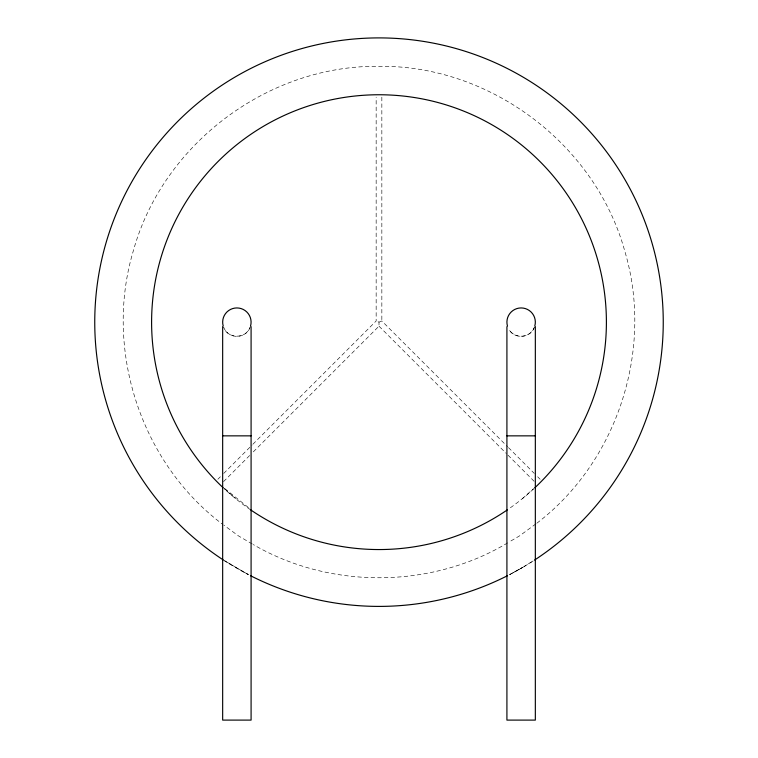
<?xml version="1.0" encoding="UTF-8"?>
<svg xmlns="http://www.w3.org/2000/svg" width="758" height="758" viewBox="0 0 758 758"><rect width="100%" height="100%" fill="white"/><g stroke="black" fill="none" stroke-linecap="round" stroke-linejoin="round"><path stroke-width="0.57" stroke-dasharray="3.79 2.84" d="M217.868 479.255L220.37 476.754M223.705 473.428L252.026 445.098M252.859 444.264L376.158 320.975L376.158 97.138M223.534 481.633L249.998 455.17M253.305 451.863L379 326.167L379 322.15L376.176 320.975M522.328 498.688L533.3 488.891M535.925 523.882L519.438 535.953L508.665 542.273M536.844 523.21C617.988 461.319 654.031 348.415 624.677 250.775C595.049 143.887 489.914 64.932 379 66.325C268.086 64.932 162.951 143.878 133.342 250.784C103.742 349.116 140.571 463.053 222.985 524.555M522.726 567.391L533.556 560.674A284.25 284.25 0 0 1 509.556 574.649L522.726 567.391L510.02 574.403M507.689 542.851C431.302 588.786 330.261 589.402 253.248 544.566M379 322.15L381.824 320.975L507.633 446.765M247.97 574.403L224.444 560.674A284.25 284.25 0 0 0 248.444 574.649L224.842 560.911M252.272 543.998L238.562 535.953L223.904 525.228M224.747 488.569L250.045 508.855M224.52 488.758L235.672 498.688M508.466 447.599L534.295 473.428M537.63 476.754L540.132 479.255M379 326.167L506.353 453.521M508.002 455.17L534.466 481.633M381.843 97.128L381.843 320.975M533.869 488.664A227.4 227.4 0 0 1 508.362 509.168M250.585 509.821A227.4 227.4 0 0 1 224.131 488.664M250.093 327.38C246.066 339.101 227.684 339.101 223.657 327.38A14.213 14.213 0 0 0 250.093 327.38M534.343 327.38C530.676 337.841 514.919 339.442 509.234 329.929A14.213 14.213 0 0 0 534.343 327.38"/><path stroke-width="1.14" d="M222.662 435.85L251.088 435.85M506.913 435.85L535.337 435.85M535.337 326.66L535.337 720.1L506.913 720.1L506.913 326.66M251.088 326.66L251.088 720.1L222.662 720.1L222.662 326.66M223.212 326.063A14.213 14.213 0 0 1 236.875 307.938A14.213 14.213 0 0 1 250.538 326.063M507.462 326.063A14.213 14.213 0 0 1 521.125 307.938A14.213 14.213 0 0 1 534.788 326.063M223.458 560.067A284.25 284.25 0 0 1 164.666 135.445A284.25 284.25 0 0 1 593.334 135.445A284.25 284.25 0 0 1 534.542 560.067M507.528 575.682A284.25 284.25 0 0 1 250.472 575.682M223.269 487.858A227.4 227.4 0 0 1 216.551 163.027A227.4 227.4 0 0 1 541.449 163.027A227.4 227.4 0 0 1 534.731 487.858M507.32 509.888A227.4 227.4 0 0 1 250.68 509.888"/></g></svg>
